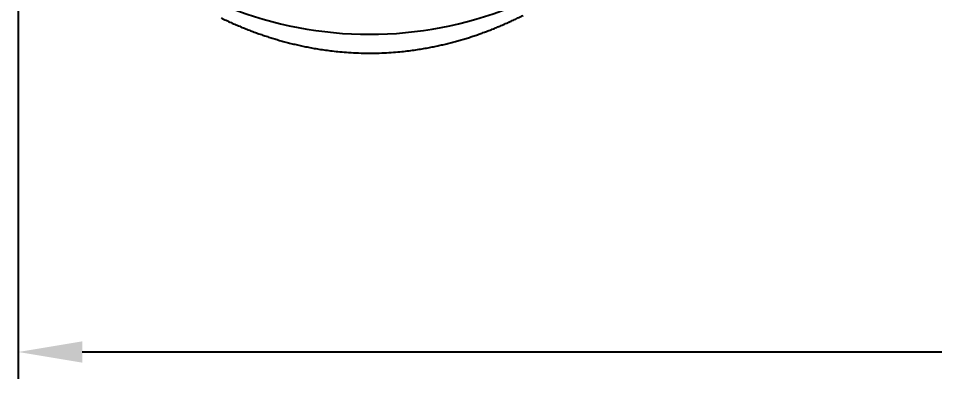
# Model space of a CAD drawing. Header units: millimetres. Extents: x 50 to 1284, y 47 to 781.
# Drawn here: x 783.8 to 869.8, y 47.5 to 81.3 of the extents above; entities that cross this region are included whole.
import ezdxf

# ---------------------------------------------------------------- set-up
doc = ezdxf.new("R2010")
doc.units = ezdxf.units.MM
doc.header["$LTSCALE"] = 20
doc.layers.add('00_COMPONENTS', color=7, linetype='Continuous')
doc.layers.add('____', color=7, linetype='Continuous')
doc.styles.add('유형1', font='gbeitc.shx', dxfattribs={"height": 8})
doc.dimstyles.new('ISO-25', dxfattribs={"dimtxt": 2.5, "dimasz": 3, "dimexe": 1.25, "dimexo": 0.5, "dimgap": 1, "dimtad": 3, "dimtoh": 1, "dimdsep": 46, "dimtxsty": '유형1', "dimcen": 2.5, "dimclrd": 5, "dimclre": 5, "dimclrt": 5, "dimadec": 0, "dimazin": 0, "dimtfac": 1, "dimtmove": 0, "dimatfit": 3, "dimfxl": 0, "dimarcsym": 0})

# ---------------------------------------------------------------- blocks, each defined once
blk = doc.blocks.new('*D3')
at = {"layer": '____', "color": 2, "lineweight": -2}
for p, q in [((783.794, 99.937), (783.794, 47.5)), ((1262.463, 82.249), (1262.463, 47.5)), ((1256.463, 50), (789.794, 50))]:
    blk.add_line(p, q, dxfattribs=at)
at = {"layer": '____', "color": 2}
for points in [[(789.794, 51), (789.794, 49), (783.794, 50)], [(1256.463, 51), (1256.463, 49), (1262.463, 50)]]:
    blk.add_solid(points, dxfattribs=at)
at = {"layer": 'Defpoints', "color": 0}
for p in [(783.794, 100.937), (1262.463, 83.249), (783.794, 50)]:
    blk.add_point(p, dxfattribs=at)
at = {"layer": '____', "color": 2, "insert": (1023.128, 55), "char_height": 8, "attachment_point": 5, "style": '유형1'}
blk.add_mtext('478.7', dxfattribs=at)

msp = doc.modelspace()

# ---------------------------------------------------------------- linework, layer by layer
at = {"layer": '00_COMPONENTS', "color": 7, "linetype": 'Continuous'}
for points in [[(802.811, 81.344), (802.93, 81.286), (803.048, 81.229), (803.167, 81.173), (803.284, 81.118), (803.402, 81.063), (803.519, 81.009), (803.636, 80.956), (803.752, 80.903), (803.869, 80.851), (803.984, 80.8), (804.1, 80.749), (804.215, 80.699), (804.33, 80.65), (804.445, 80.601), (804.56, 80.553), (804.674, 80.505), (804.788, 80.458), (804.902, 80.411), (805.016, 80.365), (805.129, 80.32), (805.243, 80.275), (805.356, 80.231), (805.469, 80.187), (805.582, 80.144), (805.695, 80.101), (805.807, 80.058), (805.92, 80.017), (806.033, 79.975), (806.145, 79.934), (806.258, 79.894), (806.37, 79.854), (806.483, 79.814), (806.595, 79.775), (806.708, 79.737), (806.82, 79.698), (806.933, 79.661), (807.046, 79.623), (807.159, 79.586), (807.272, 79.55), (807.386, 79.513), (807.499, 79.478), (807.613, 79.442), (807.727, 79.407), (807.841, 79.372), (807.956, 79.338), (808.071, 79.304), (808.187, 79.27), (808.302, 79.237), (808.419, 79.204), (808.535, 79.171), (808.652, 79.139), (808.77, 79.107), (808.888, 79.075), (809.007, 79.044), (809.126, 79.013), (809.246, 78.983), (809.366, 78.952), (809.487, 78.922), (809.609, 78.893), (809.732, 78.864), (809.855, 78.835), (809.979, 78.806), (810.105, 78.778), (810.231, 78.75), (810.358, 78.722), (810.486, 78.695), (810.615, 78.668), (810.746, 78.641), (810.877, 78.615), (811.01, 78.589), (811.145, 78.563), (811.281, 78.538), (811.419, 78.513), (811.558, 78.488), (811.7, 78.463), (811.843, 78.439), (811.989, 78.416), (812.137, 78.392), (812.287, 78.369), (812.44, 78.347), (812.595, 78.325), (812.754, 78.303), (812.915, 78.282), (813.08, 78.261), (813.247, 78.24), (813.42, 78.221), (813.596, 78.201), (813.777, 78.183), (813.964, 78.164), (814.158, 78.147), (814.358, 78.13), (814.565, 78.114), (814.779, 78.099), (815.001, 78.085), (815.228, 78.073), (815.461, 78.062), (815.699, 78.052), (815.941, 78.045), (816.186, 78.039), (816.435, 78.035), (816.684, 78.034), (816.931, 78.034), (817.177, 78.037), (817.42, 78.041), (817.658, 78.048), (817.893, 78.056), (818.123, 78.066), (818.346, 78.077), (818.564, 78.09), (818.776, 78.104), (818.984, 78.119), (819.186, 78.135), (819.383, 78.152), (819.573, 78.169), (819.757, 78.187), (819.937, 78.206), (820.111, 78.226), (820.281, 78.245), (820.447, 78.266), (820.61, 78.286), (820.77, 78.308), (820.927, 78.329), (821.08, 78.352), (821.232, 78.374), (821.38, 78.397), (821.526, 78.42), (821.67, 78.444), (821.812, 78.468), (821.952, 78.492), (822.089, 78.516), (822.225, 78.541), (822.359, 78.566), (822.491, 78.591), (822.621, 78.617), (822.751, 78.643), (822.879, 78.669), (823.005, 78.696), (823.131, 78.722), (823.255, 78.749), (823.378, 78.777), (823.5, 78.804), (823.621, 78.832), (823.741, 78.86), (823.861, 78.889), (823.979, 78.917), (824.097, 78.946), (824.214, 78.976), (824.33, 79.005), (824.446, 79.035), (824.561, 79.065), (824.675, 79.096), (824.789, 79.127), (824.902, 79.158), (825.015, 79.189), (825.128, 79.221), (825.239, 79.253), (825.351, 79.285), (825.462, 79.317), (825.572, 79.35), (825.683, 79.383), (825.793, 79.417), (825.902, 79.451), (826.011, 79.485), (826.12, 79.519), (826.229, 79.554), (826.337, 79.589), (826.445, 79.625), (826.553, 79.66), (826.661, 79.696), (826.768, 79.733), (826.875, 79.77), (826.982, 79.807), (827.089, 79.844), (827.195, 79.882), (827.302, 79.92), (827.408, 79.958), (827.514, 79.997), (827.62, 80.036), (827.726, 80.076), (827.831, 80.115), (827.937, 80.155), (828.042, 80.196), (828.147, 80.237), (828.252, 80.278), (828.358, 80.32), (828.463, 80.362), (828.567, 80.404), (828.672, 80.447), (828.777, 80.49), (828.882, 80.534), (828.987, 80.577), (829.091, 80.622), (829.196, 80.666), (829.3, 80.711), (829.405, 80.757)], [(829.405, 80.757), (829.509, 80.803), (829.614, 80.849), (829.718, 80.896), (829.822, 80.943), (829.926, 80.99), (830.031, 81.038), (830.135, 81.086), (830.239, 81.135), (830.343, 81.184), (830.448, 81.234), (830.552, 81.284), (830.656, 81.334), (830.76, 81.385), (830.864, 81.436), (830.968, 81.488), (831.072, 81.54), (831.142, 81.575)]]:
    msp.add_lwpolyline(points, dxfattribs=at)
at = {"layer": '00_COMPONENTS', "color": 9, "linetype": 'Continuous'}
msp.add_open_spline([(803.588, 82.306), (807.738, 80.661), (816.744, 78.946), (825.749, 80.661), (829.899, 82.306)], degree=3, dxfattribs=at)

# ---------------------------------------------------------------- dimensions: what is measured, and where the dimension line sits
at = {"layer": '____', "color": 2}
dim = msp.add_linear_dim(base=(783.794, 50), p1=(1262.463, 83.249), p2=(783.794, 100.937), text='478.7', dimstyle='ISO-25', override={"dimtxt": 8, "dimasz": 6, "dimexe": 2.5, "dimexo": 1, "dimtoh": 0, "dimcen": -1, "dimclrd": 2, "dimclre": 2, "dimclrt": 2}, dxfattribs=at)
dim.commit()
dim.dimension.update_dxf_attribs({"geometry": '*D3', "text_midpoint": (1023.128, 55)})

doc.saveas('drawing.dxf')
